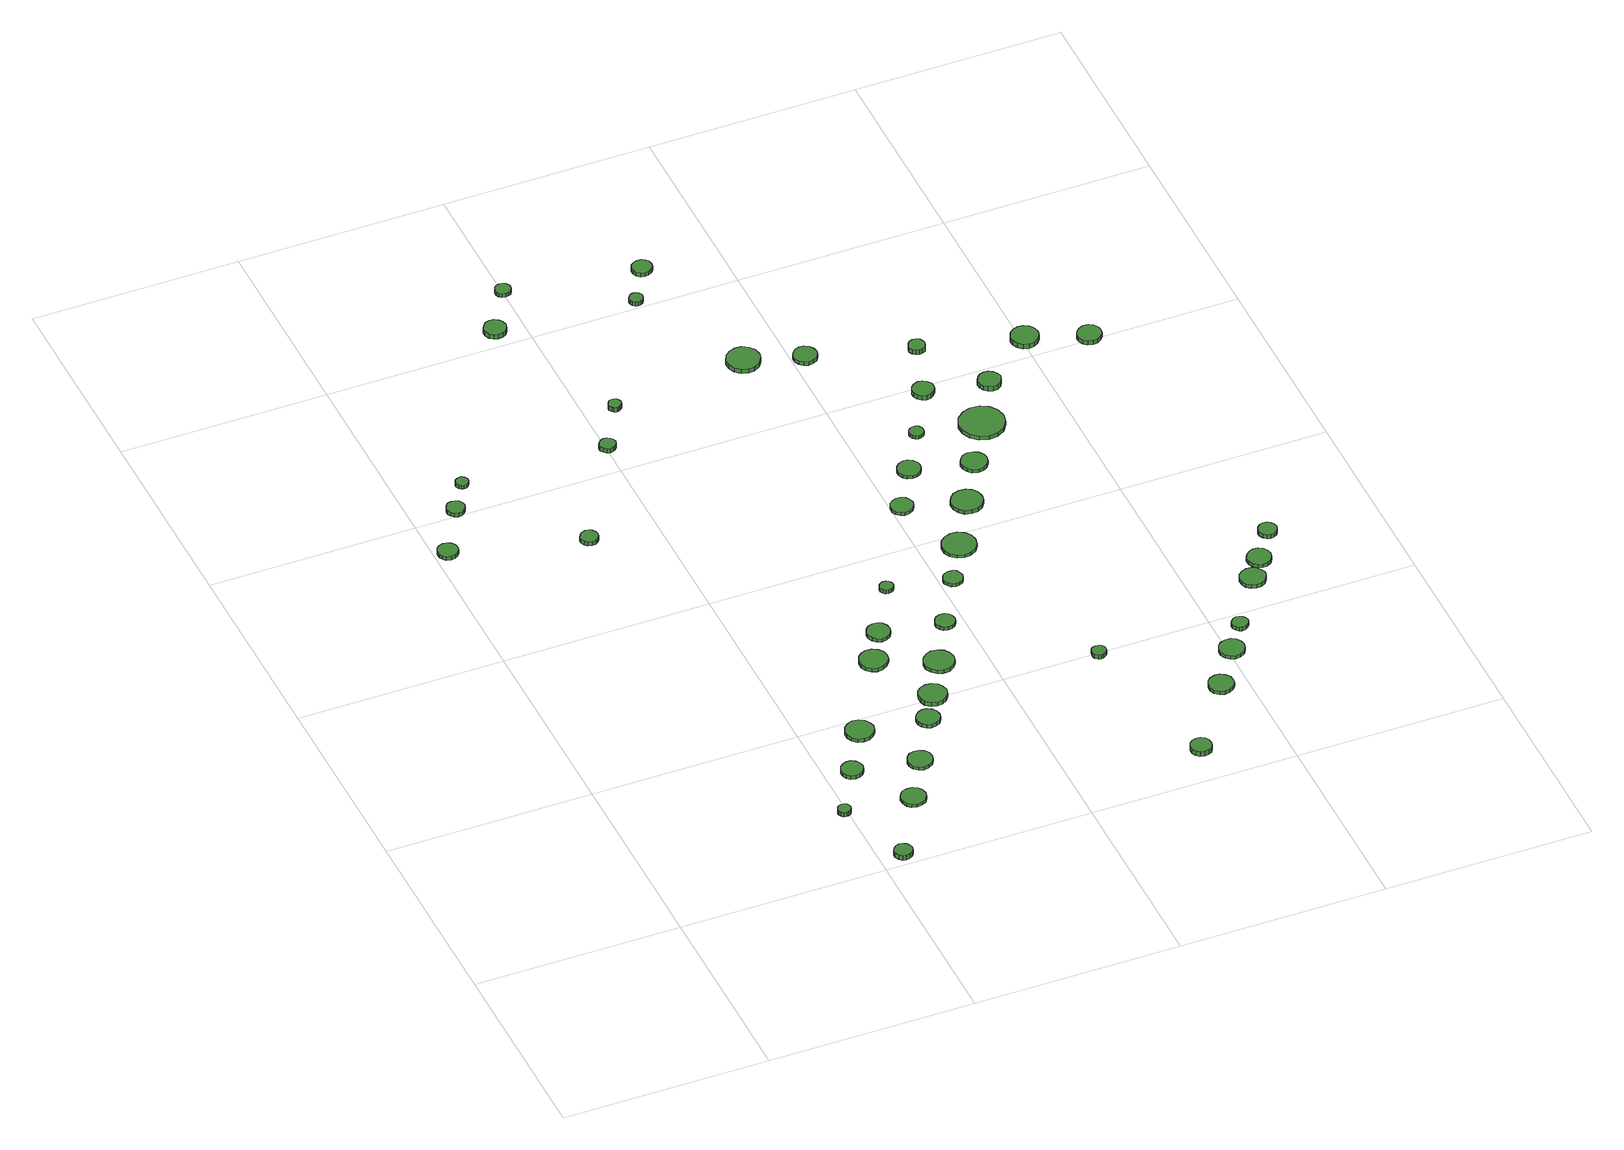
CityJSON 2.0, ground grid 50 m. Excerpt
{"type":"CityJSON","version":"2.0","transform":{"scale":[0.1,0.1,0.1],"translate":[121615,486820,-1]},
"CityObjects":{
"tree1":{"type":"SolitaryVegetationObject","attributes":{"function":"something"},"geometry":[{"type":"MultiSurface","lod":"1","boundaries":[[[0,1,2,3,4,5,6,7,8,9,10,11,12,13,14]],[[15,16,17,18,19,20,21,22,23,24,25,26,27,28,29]],[[0,29,28,1]],[[1,28,27,2]],[[2,27,26,3]],[[3,26,25,4]],[[4,25,24,5]],[[5,24,23,6]],[[6,23,22,7]],[[7,22,21,8]],[[8,21,20,9]],[[9,20,19,10]],[[10,19,18,11]],[[11,18,17,12]],[[12,17,16,13]],[[13,16,15,14]],[[14,15,29,0]]]}]},
"tree2":{"type":"SolitaryVegetationObject","attributes":{"function":"something"},"geometry":[{"type":"MultiSurface","lod":"1","boundaries":[[[30,31,32,33,34,35,36,37,38,39,40,41,42,43,44]],[[45,46,47,48,49,50,51,52,53,54,55,56,57,58,59]],[[30,59,58,31]],[[31,58,57,32]],[[32,57,56,33]],[[33,56,55,34]],[[34,55,54,35]],[[35,54,53,36]],[[36,53,52,37]],[[37,52,51,38]],[[38,51,50,39]],[[39,50,49,40]],[[40,49,48,41]],[[41,48,47,42]],[[42,47,46,43]],[[43,46,45,44]],[[44,45,59,30]]]}]},
"tree3":{"type":"SolitaryVegetationObject","attributes":{"function":"something"},"geometry":[{"type":"MultiSurface","lod":"1","boundaries":[[[60,61,62,63,64,65,66,67,68,69,70,71,72,73,74]],[[75,76,77,78,79,80,81,82,83,84,85,86,87,88,89]],[[60,89,88,61]],[[61,88,87,62]],[[62,87,86,63]],[[63,86,85,64]],[[64,85,84,65]],[[65,84,83,66]],[[66,83,82,67]],[[67,82,81,68]],[[68,81,80,69]],[[69,80,79,70]],[[70,79,78,71]],[[71,78,77,72]],[[72,77,76,73]],[[73,76,75,74]],[[74,75,89,60]]]}]},
"tree4":{"type":"SolitaryVegetationObject","attributes":{"function":"something"},"geometry":[{"type":"MultiSurface","lod":"1","boundaries":[[[90,91,92,93,94,95,96,97,98,99,100,101,102,103,104]],[[105,106,107,108,109,110,111,112,113,114,115,116,117,118,119]],[[90,119,118,91]],[[91,118,117,92]],[[92,117,116,93]],[[93,116,115,94]],[[94,115,114,95]],[[95,114,113,96]],[[96,113,112,97]],[[97,112,111,98]],[[98,111,110,99]],[[99,110,109,100]],[[100,109,108,101]],[[101,108,107,102]],[[102,107,106,103]],[[103,106,105,104]],[[104,105,119,90]]]}]},
"tree5":{"type":"SolitaryVegetationObject","attributes":{"function":"something"},"geometry":[{"type":"MultiSurface","lod":"1","boundaries":[[[120,121,122,123,124,125,126,127,128,129,130,131,132,133,134]],[[135,136,137,138,139,140,141,142,143,144,145,146,147,148,149]],[[120,149,148,121]],[[121,148,147,122]],[[122,147,146,123]],[[123,146,145,124]],[[124,145,144,125]],[[125,144,143,126]],[[126,143,142,127]],[[127,142,141,128]],[[128,141,140,129]],[[129,140,139,130]],[[130,139,138,131]],[[131,138,137,132]],[[132,137,136,133]],[[133,136,135,134]],[[134,135,149,120]]]}]},
"tree6":{"type":"SolitaryVegetationObject","attributes":{"function":"something"},"geometry":[{"type":"MultiSurface","lod":"1","boundaries":[[[150,151,152,153,154,155,156,157,158,159,160,161,162,163,164]],[[165,166,167,168,169,170,171,172,173,174,175,176,177,178,179]],[[150,179,178,151]],[[151,178,177,152]],[[152,177,176,153]],[[153,176,175,154]],[[154,175,174,155]],[[155,174,173,156]],[[156,173,172,157]],[[157,172,171,158]],[[158,171,170,159]],[[159,170,169,160]],[[160,169,168,161]],[[161,168,167,162]],[[162,167,166,163]],[[163,166,165,164]],[[164,165,179,150]]]}]},
"tree7":{"type":"SolitaryVegetationObject","attributes":{"function":"something"},"geometry":[{"type":"MultiSurface","lod":"1","boundaries":[[[180,181,182,183,184,185,186,187,188,189,190,191,192,193,194]],[[195,196,197,198,199,200,201,202,203,204,205,206,207,208,209]],[[180,209,208,181]],[[181,208,207,182]],[[182,207,206,183]],[[183,206,205,184]],[[184,205,204,185]],[[185,204,203,186]],[[186,203,202,187]],[[187,202,201,188]],[[188,201,200,189]],[[189,200,199,190]],[[190,199,198,191]],[[191,198,197,192]],[[192,197,196,193]],[[193,196,195,194]],[[194,195,209,180]]]}]},
"tree8":{"type":"SolitaryVegetationObject","attributes":{"function":"something"},"geometry":[{"type":"MultiSurface","lod":"1","boundaries":[[[210,211,212,213,214,215,216,217,218,219,220,221,222,223,224]],[[225,226,227,228,229,230,231,232,233,234,235,236,237,238,239]],[[210,239,238,211]],[[211,238,237,212]],[[212,237,236,213]],[[213,236,235,214]],[[214,235,234,215]],[[215,234,233,216]],[[216,233,232,217]],[[217,232,231,218]],[[218,231,230,219]],[[219,230,229,220]],[[220,229,228,221]],[[221,228,227,222]],[[222,227,226,223]],[[223,226,225,224]],[[224,225,239,210]]]}]},
"tree9":{"type":"SolitaryVegetationObject","attributes":{"function":"something"},"geometry":[{"type":"MultiSurface","lod":"1","boundaries":[[[240,241,242,243,244,245,246,247,248,249,250,251,252,253,254]],[[255,256,257,258,259,260,261,262,263,264,265,266,267,268,269]],[[240,269,268,241]],[[241,268,267,242]],[[242,267,266,243]],[[243,266,265,244]],[[244,265,264,245]],[[245,264,263,246]],[[246,263,262,247]],[[247,262,261,248]],[[248,261,260,249]],[[249,260,259,250]],[[250,259,258,251]],[[251,258,257,252]],[[252,257,256,253]],[[253,256,255,254]],[[254,255,269,240]]]}]},
"tree10":{"type":"SolitaryVegetationObject","attributes":{"function":"something"},"geometry":[{"type":"MultiSurface","lod":"1","boundaries":[[[270,271,272,273,274,275,276,277,278,279,280,281,282,283,284]],[[285,286,287,288,289,290,291,292,293,294,295,296,297,298,299]],[[270,299,298,271]],[[271,298,297,272]],[[272,297,296,273]],[[273,296,295,274]],[[274,295,294,275]],[[275,294,293,276]],[[276,293,292,277]],[[277,292,291,278]],[[278,291,290,279]],[[279,290,289,280]],[[280,289,288,281]],[[281,288,287,282]],[[282,287,286,283]],[[283,286,285,284]],[[284,285,299,270]]]}]},
"tree11":{"type":"SolitaryVegetationObject","attributes":{"function":"something"},"geometry":[{"type":"MultiSurface","lod":"1","boundaries":[[[300,301,302,303,304,305,306,307,308,309,310,311,312,313,314]],[[315,316,317,318,319,320,321,322,323,324,325,326,327,328,329]],[[300,329,328,301]],[[301,328,327,302]],[[302,327,326,303]],[[303,326,325,304]],[[304,325,324,305]],[[305,324,323,306]],[[306,323,322,307]],[[307,322,321,308]],[[308,321,320,309]],[[309,320,319,310]],[[310,319,318,311]],[[311,318,317,312]],[[312,317,316,313]],[[313,316,315,314]],[[314,315,329,300]]]}]},
"tree12":{"type":"SolitaryVegetationObject","attributes":{"function":"something"},"geometry":[{"type":"MultiSurface","lod":"1","boundaries":[[[330,331,332,333,334,335,336,337,338,339,340,341,342,343,344]],[[345,346,347,348,349,350,351,352,353,354,355,356,357,358,359]],[[330,359,358,331]],[[331,358,357,332]],[[332,357,356,333]],[[333,356,355,334]],[[334,355,354,335]],[[335,354,353,336]],[[336,353,352,337]],[[337,352,351,338]],[[338,351,350,339]],[[339,350,349,340]],[[340,349,348,341]],[[341,348,347,342]],[[342,347,346,343]],[[343,346,345,344]],[[344,345,359,330]]]}]},
"tree13":{"type":"SolitaryVegetationObject","attributes":{"function":"something"},"geometry":[{"type":"MultiSurface","lod":"1","boundaries":[[[360,361,362,363,364,365,366,367,368,369,370,371,372,373,374]],[[375,376,377,378,379,380,381,382,383,384,385,386,387,388,389]],[[360,389,388,361]],[[361,388,387,362]],[[362,387,386,363]],[[363,386,385,364]],[[364,385,384,365]],[[365,384,383,366]],[[366,383,382,367]],[[367,382,381,368]],[[368,381,380,369]],[[369,380,379,370]],[[370,379,378,371]],[[371,378,377,372]],[[372,377,376,373]],[[373,376,375,374]],[[374,375,389,360]]]}]},
"tree14":{"type":"SolitaryVegetationObject","attributes":{"function":"something"},"geometry":[{"type":"MultiSurface","lod":"1","boundaries":[[[390,391,392,393,394,395,396,397,398,399,400,401,402,403,404]],[[405,406,407,408,409,410,411,412,413,414,415,416,417,418,419]],[[390,419,418,391]],[[391,418,417,392]],[[392,417,416,393]],[[393,416,415,394]],[[394,415,414,395]],[[395,414,413,396]],[[396,413,412,397]],[[397,412,411,398]],[[398,411,410,399]],[[399,410,409,400]],[[400,409,408,401]],[[401,408,407,402]],[[402,407,406,403]],[[403,406,405,404]],[[404,405,419,390]]]}]},
"tree15":{"type":"SolitaryVegetationObject","attributes":{"function":"something"},"geometry":[{"type":"MultiSurface","lod":"1","boundaries":[[[420,421,422,423,424,425,426,427,428,429,430,431,432,433,434]],[[435,436,437,438,439,440,441,442,443,444,445,446,447,448,449]],[[420,449,448,421]],[[421,448,447,422]],[[422,447,446,423]],[[423,446,445,424]],[[424,445,444,425]],[[425,444,443,426]],[[426,443,442,427]],[[427,442,441,428]],[[428,441,440,429]],[[429,440,439,430]],[[430,439,438,431]],[[431,438,437,432]],[[432,437,436,433]],[[433,436,435,434]],[[434,435,449,420]]]}]},
"tree16":{"type":"SolitaryVegetationObject","attributes":{"function":"something"},"geometry":[{"type":"MultiSurface","lod":"1","boundaries":[[[450,451,452,453,454,455,456,457,458,459,460,461,462,463,464]],[[465,466,467,468,469,470,471,472,473,474,475,476,477,478,479]],[[450,479,478,451]],[[451,478,477,452]],[[452,477,476,453]],[[453,476,475,454]],[[454,475,474,455]],[[455,474,473,456]],[[456,473,472,457]],[[457,472,471,458]],[[458,471,470,459]],[[459,470,469,460]],[[460,469,468,461]],[[461,468,467,462]],[[462,467,466,463]],[[463,466,465,464]],[[464,465,479,450]]]}]},
"tree17":{"type":"SolitaryVegetationObject","attributes":{"function":"something"},"geometry":[{"type":"MultiSurface","lod":"1","boundaries":[[[480,481,482,483,484,485,486,487,488,489,490,491,492,493,494]],[[495,496,497,498,499,500,501,502,503,504,505,506,507,508,509]],[[480,509,508,481]],[[481,508,507,482]],[[482,507,506,483]],[[483,506,505,484]],[[484,505,504,485]],[[485,504,503,486]],[[486,503,502,487]],[[487,502,501,488]],[[488,501,500,489]],[[489,500,499,490]],[[490,499,498,491]],[[491,498,497,492]],[[492,497,496,493]],[[493,496,495,494]],[[494,495,509,480]]]}]},
"tree18":{"type":"SolitaryVegetationObject","attributes":{"function":"something"},"geometry":[{"type":"MultiSurface","lod":"1","boundaries":[[[510,511,512,513,514,515,516,517,518,519,520,521,522,523,524]],[[525,526,527,528,529,530,531,532,533,534,535,536,537,538,539]],[[510,539,538,511]],[[511,538,537,512]],[[512,537,536,513]],[[513,536,535,514]],[[514,535,534,515]],[[515,534,533,516]],[[516,533,532,517]],[[517,532,531,518]],[[518,531,530,519]],[[519,530,529,520]],[[520,529,528,521]],[[521,528,527,522]],[[522,527,526,523]],[[523,526,525,524]],[[524,525,539,510]]]}]},
"tree19":{"type":"SolitaryVegetationObject","attributes":{"function":"something"},"geometry":[{"type":"MultiSurface","lod":"1","boundaries":[[[540,541,542,543,544,545,546,547,548,549,550,551,552,553,554]],[[555,556,557,558,559,560,561,562,563,564,565,566,567,568,569]],[[540,569,568,541]],[[541,568,567,542]],[[542,567,566,543]],[[543,566,565,544]],[[544,565,564,545]],[[545,564,563,546]],[[546,563,562,547]],[[547,562,561,548]],[[548,561,560,549]],[[549,560,559,550]],[[550,559,558,551]],[[551,558,557,552]],[[552,557,556,553]],[[553,556,555,554]],[[554,555,569,540]]]}]},
"tree20":{"type":"SolitaryVegetationObject","attributes":{"function":"something"},"geometry":[{"type":"MultiSurface","lod":"1","boundaries":[[[570,571,572,573,574,575,576,577,578,579,580,581,582,583,584]],[[585,586,587,588,589,590,591,592,593,594,595,596,597,598,599]],[[570,599,598,571]],[[571,598,597,572]],[[572,597,596,573]],[[573,596,595,574]],[[574,595,594,575]],[[575,594,593,576]],[[576,593,592,577]],[[577,592,591,578]],[[578,591,590,579]],[[579,590,589,580]],[[580,589,588,581]],[[581,588,587,582]],[[582,587,586,583]],[[583,586,585,584]],[[584,585,599,570]]]}]},
"tree21":{"type":"SolitaryVegetationObject","attributes":{"function":"something"},"geometry":[{"type":"MultiSurface","lod":"1","boundaries":[[[600,601,602,603,604,605,606,607,608,609,610,611,612,613,614]],[[615,616,617,618,619,620,621,622,623,624,625,626,627,628,629]],[[600,629,628,601]],[[601,628,627,602]],[[602,627,626,603]],[[603,626,625,604]],[[604,625,624,605]],[[605,624,623,606]],[[606,623,622,607]],[[607,622,621,608]],[[608,621,620,609]],[[609,620,619,610]],[[610,619,618,611]],[[611,618,617,612]],[[612,617,616,613]],[[613,616,615,614]],[[614,615,629,600]]]}]},
"tree22":{"type":"SolitaryVegetationObject","attributes":{"function":"something"},"geometry":[{"type":"MultiSurface","lod":"1","boundaries":[[[630,631,632,633,634,635,636,637,638,639,640,641,642,643,644]],[[645,646,647,648,649,650,651,652,653,654,655,656,657,658,659]],[[630,659,658,631]],[[631,658,657,632]],[[632,657,656,633]],[[633,656,655,634]],[[634,655,654,635]],[[635,654,653,636]],[[636,653,652,637]],[[637,652,651,638]],[[638,651,650,639]],[[639,650,649,640]],[[640,649,648,641]],[[641,648,647,642]],[[642,647,646,643]],[[643,646,645,644]],[[644,645,659,630]]]}]},
"tree23":{"type":"SolitaryVegetationObject","attributes":{"function":"something"},"geometry":[{"type":"MultiSurface","lod":"1","boundaries":[[[660,661,662,663,664,665,666,667,668,669,670,671,672,673,674]],[[675,676,677,678,679,680,681,682,683,684,685,686,687,688,689]],[[660,689,688,661]],[[661,688,687,662]],[[662,687,686,663]],[[663,686,685,664]],[[664,685,684,665]],[[665,684,683,666]],[[666,683,682,667]],[[667,682,681,668]],[[668,681,680,669]],[[669,680,679,670]],[[670,679,678,671]],[[671,678,677,672]],[[672,677,676,673]],[[673,676,675,674]],[[674,675,689,660]]]}]},
"tree24":{"type":"SolitaryVegetationObject","attributes":{"function":"something"},"geometry":[{"type":"MultiSurface","lod":"1","boundaries":[[[690,691,692,693,694,695,696,697,698,699,700,701,702,703,704]],[[705,706,707,708,709,710,711,712,713,714,715,716,717,718,719]],[[690,719,718,691]],[[691,718,717,692]],[[692,717,716,693]],[[693,716,715,694]],[[694,715,714,695]],[[695,714,713,696]],[[696,713,712,697]],[[697,712,711,698]],[[698,711,710,699]],[[699,710,709,700]],[[700,709,708,701]],[[701,708,707,702]],[[702,707,706,703]],[[703,706,705,704]],[[704,705,719,690]]]}]},
"tree25":{"type":"SolitaryVegetationObject","attributes":{"function":"something"},"geometry":[{"type":"MultiSurface","lod":"1","boundaries":[[[720,721,722,723,724,725,726,727,728,729,730,731,732,733,734]],[[735,736,737,738,739,740,741,742,743,744,745,746,747,748,749]],[[720,749,748,721]],[[721,748,747,722]],[[722,747,746,723]],[[723,746,745,724]],[[724,745,744,725]],[[725,744,743,726]],[[726,743,742,727]],[[727,742,741,728]],[[728,741,740,729]],[[729,740,739,730]],[[730,739,738,731]],[[731,738,737,732]],[[732,737,736,733]],[[733,736,735,734]],[[734,735,749,720]]]}]},
"tree26":{"type":"SolitaryVegetationObject","attributes":{"function":"something"},"geometry":[{"type":"MultiSurface","lod":"1","boundaries":[[[750,751,752,753,754,755,756,757,758,759,760,761,762,763,764]],[[765,766,767,768,769,770,771,772,773,774,775,776,777,778,779]],[[750,779,778,751]],[[751,778,777,752]],[[752,777,776,753]],[[753,776,775,754]],[[754,775,774,755]],[[755,774,773,756]],[[756,773,772,757]],[[757,772,771,758]],[[758,771,770,759]],[[759,770,769,760]],[[760,769,768,761]],[[761,768,767,762]],[[762,767,766,763]],[[763,766,765,764]],[[764,765,779,750]]]}]},
"tree27":{"type":"SolitaryVegetationObject","attributes":{"function":"something"},"geometry":[{"type":"MultiSurface","lod":"1","boundaries":[[[780,781,782,783,784,785,786,787,788,789,790,791,792,793,794]],[[795,796,797,798,799,800,801,802,803,804,805,806,807,808,809]],[[780,809,808,781]],[[781,808,807,782]],[[782,807,806,783]],[[783,806,805,784]],[[784,805,804,785]],[[785,804,803,786]],[[786,803,802,787]],[[787,802,801,788]],[[788,801,800,789]],[[789,800,799,790]],[[790,799,798,791]],[[791,798,797,792]],[[792,797,796,793]],[[793,796,795,794]],[[794,795,809,780]]]}]},
"tree28":{"type":"SolitaryVegetationObject","attributes":{"function":"something"},"geometry":[{"type":"MultiSurface","lod":"1","boundaries":[[[810,811,812,813,814,815,816,817,818,819,820,821,822,823,824]],[[825,826,827,828,829,830,831,832,833,834,835,836,837,838,839]],[[810,839,838,811]],[[811,838,837,812]],[[812,837,836,813]],[[813,836,835,814]],[[814,835,834,815]],[[815,834,833,816]],[[816,833,832,817]],[[817,832,831,818]],[[818,831,830,819]],[[819,830,829,820]],[[820,829,828,821]],[[821,828,827,822]],[[822,827,826,823]],[[823,826,825,824]],[[824,825,839,810]]]}]},
"tree29":{"type":"SolitaryVegetationObject","attributes":{"function":"something"},"geometry":[{"type":"MultiSurface","lod":"1","boundaries":[[[840,841,842,843,844,845,846,847,848,849,850,851,852,853,854]],[[855,856,857,858,859,860,861,862,863,864,865,866,867,868,869]],[[840,869,868,841]],[[841,868,867,842]],[[842,867,866,843]],[[843,866,865,844]],[[844,865,864,845]],[[845,864,863,846]],[[846,863,862,847]],[[847,862,861,848]],[[848,861,860,849]],[[849,860,859,850]],[[850,859,858,851]],[[851,858,857,852]],[[852,857,856,853]],[[853,856,855,854]],[[854,855,869,840]]]}]},
"tree30":{"type":"SolitaryVegetationObject","attributes":{"function":"something"},"geometry":[{"type":"MultiSurface","lod":"1","boundaries":[[[870,871,872,873,874,875,876,877,878,879,880,881,882,883,884]],[[885,886,887,888,889,890,891,892,893,894,895,896,897,898,899]],[[870,899,898,871]],[[871,898,897,872]],[[872,897,896,873]],[[873,896,895,874]],[[874,895,894,875]],[[875,894,893,876]],[[876,893,892,877]],[[877,892,891,878]],[[878,891,890,879]],[[879,890,889,880]],[[880,889,888,881]],[[881,888,887,882]],[[882,887,886,883]],[[883,886,885,884]],[[884,885,899,870]]]}]},
"tree31":{"type":"SolitaryVegetationObject","attributes":{"function":"something"},"geometry":[{"type":"MultiSurface","lod":"1","boundaries":[[[900,901,902,903,904,905,906,907,908,909,910,911,912,913,914]],[[915,916,917,918,919,920,921,922,923,924,925,926,927,928,929]],[[900,929,928,901]],[[901,928,927,902]],[[902,927,926,903]],[[903,926,925,904]],[[904,925,924,905]],[[905,924,923,906]],[[906,923,922,907]],[[907,922,921,908]],[[908,921,920,909]],[[909,920,919,910]],[[910,919,918,911]],[[911,918,917,912]],[[912,917,916,913]],[[913,916,915,914]],[[914,915,929,900]]]}]},
"tree32":{"type":"SolitaryVegetationObject","attributes":{"function":"something"},"geometry":[{"type":"MultiSurface","lod":"1","boundaries":[[[930,931,932,933,934,935,936,937,938,939,940,941,942,943,944]],[[945,946,947,948,949,950,951,952,953,954,955,956,957,958,959]],[[930,959,958,931]],[[931,958,957,932]],[[932,957,956,933]],[[933,956,955,934]],[[934,955,954,935]],[[935,954,953,936]],[[936,953,952,937]],[[937,952,951,938]],[[938,951,950,939]],[[939,950,949,940]],[[940,949,948,941]],[[941,948,947,942]],[[942,947,946,943]],[[943,946,945,944]],[[944,945,959,930]]]}]},
"tree33":{"type":"SolitaryVegetationObject","attributes":{"function":"something"},"geometry":[{"type":"MultiSurface","lod":"1","boundaries":[[[960,961,962,963,964,965,966,967,968,969,970,971,972,973,974]],[[975,976,977,978,979,980,981,982,983,984,985,986,987,988,989]],[[960,989,988,961]],[[961,988,987,962]],[[962,987,986,963]],[[963,986,985,964]],[[964,985,984,965]],[[965,984,983,966]],[[966,983,982,967]],[[967,982,981,968]],[[968,981,980,969]],[[969,980,979,970]],[[970,979,978,971]],[[971,978,977,972]],[[972,977,976,973]],[[973,976,975,974]],[[974,975,989,960]]]}]},
"tree34":{"type":"SolitaryVegetationObject","attributes":{"function":"something"},"geometry":[{"type":"MultiSurface","lod":"1","boundaries":[[[990,991,992,993,994,995,996,997,998,999,1000,1001,1002,1003,1004]],[[1005,1006,1007,1008,1009,1010,1011,1012,1013,1014,1015,1016,1017,1018,1019]],[[990,1019,1018,991]],[[991,1018,1017,992]],[[992,1017,1016,993]],[[993,1016,1015,994]],[[994,1015,1014,995]],[[995,1014,1013,996]],[[996,1013,1012,997]],[[997,1012,1011,998]],[[998,1011,1010,999]],[[999,1010,1009,1000]],[[1000,1009,1008,1001]],[[1001,1008,1007,1002]],[[1002,1007,1006,1003]],[[1003,1006,1005,1004]],[[1004,1005,1019,990]]]}]},
"tree35":{"type":"SolitaryVegetationObject","attributes":{"function":"something"},"geometry":[{"type":"MultiSurface","lod":"1","boundaries":[[[1020,1021,1022,1023,1024,1025,1026,1027,1028,1029,1030,1031,1032,1033,1034]],[[1035,1036,1037,1038,1039,1040,1041,1042,1043,1044,1045,1046,1047,1048,1049]],[[1020,1049,1048,1021]],[[1021,1048,1047,1022]],[[1022,1047,1046,1023]],[[1023,1046,1045,1024]],[[1024,1045,1044,1025]],[[1025,1044,1043,1026]],[[1026,1043,1042,1027]],[[1027,1042,1041,1028]],[[1028,1041,1040,1029]],[[1029,1040,1039,1030]],[[1030,1039,1038,1031]],[[1031,1038,1037,1032]],[[1032,1037,1036,1033]],[[1033,1036,1035,1034]],[[1034,1035,1049,1020]]]}]},
"tree36":{"type":"SolitaryVegetationObject","attributes":{"function":"something"},"geometry":[{"type":"MultiSurface","lod":"1","boundaries":[[[1050,1051,1052,1053,1054,1055,1056,1057,1058,1059,1060,1061,1062,1063,1064]],[[1065,1066,1067,1068,1069,1070,1071,1072,1073,1074,1075,1076,1077,1078,1079]],[[1050,1079,1078,1051]],[[1051,1078,1077,1052]],[[1052,1077,1076,1053]],[[1053,1076,1075,1054]],[[1054,1075,1074,1055]],[[1055,1074,1073,1056]],[[1056,1073,1072,1057]],[[1057,1072,1071,1058]],[[1058,1071,1070,1059]],[[1059,1070,1069,1060]],[[1060,1069,1068,1061]],[[1061,1068,1067,1062]],[[1062,1067,1066,1063]],[[1063,1066,1065,1064]],[[1064,1065,1079,1050]]]}]},
"tree37":{"type":"SolitaryVegetationObject","attributes":{"function":"something"},"geometry":[{"type":"MultiSurface","lod":"1","boundaries":[[[1080,1081,1082,1083,1084,1085,1086,1087,1088,1089,1090,1091,1092,1093,1094]],[[1095,1096,1097,1098,1099,1100,1101,1102,1103,1104,1105,1106,1107,1108,1109]],[[1080,1109,1108,1081]],[[1081,1108,1107,1082]],[[1082,1107,1106,1083]],[[1083,1106,1105,1084]],[[1084,1105,1104,1085]],[[1085,1104,1103,1086]],[[1086,1103,1102,1087]],[[1087,1102,1101,1088]],[[1088,1101,1100,1089]],[[1089,1100,1099,1090]],[[1090,1099,1098,1091]],[[1091,1098,1097,1092]],[[1092,1097,1096,1093]],[[1093,1096,1095,1094]],[[1094,1095,1109,1080]]]}]},
"tree38":{"type":"SolitaryVegetationObject","attributes":{"function":"something"},"geometry":[{"type":"MultiSurface","lod":"1","boundaries":[[[1110,1111,1112,1113,1114,1115,1116,1117,1118,1119,1120,1121,1122,1123,1124]],[[1125,1126,1127,1128,1129,1130,1131,1132,1133,1134,1135,1136,1137,1138,1139]],[[1110,1139,1138,1111]],[[1111,1138,1137,1112]],[[1112,1137,1136,1113]],[[1113,1136,1135,1114]],[[1114,1135,1134,1115]],[[1115,1134,1133,1116]],[[1116,1133,1132,1117]],[[1117,1132,1131,1118]],[[1118,1131,1130,1119]],[[1119,1130,1129,1120]],[[1120,1129,1128,1121]],[[1121,1128,1127,1122]],[[1122,1127,1126,1123]],[[1123,1126,1125,1124]],[[1124,1125,1139,1110]]]}]},
"tree39":{"type":"SolitaryVegetationObject","attributes":{"function":"something"},"geometry":[{"type":"MultiSurface","lod":"1","boundaries":[[[1140,1141,1142,1143,1144,1145,1146,1147,1148,1149,1150,1151,1152,1153,1154]],[[1155,1156,1157,1158,1159,1160,1161,1162,1163,1164,1165,1166,1167,1168,1169]],[[1140,1169,1168,1141]],[[1141,1168,1167,1142]],[[1142,1167,1166,1143]],[[1143,1166,1165,1144]],[[1144,1165,1164,1145]],[[1145,1164,1163,1146]],[[1146,1163,1162,1147]],[[1147,1162,1161,1148]],[[1148,1161,1160,1149]],[[1149,1160,1159,1150]],[[1150,1159,1158,1151]],[[1151,1158,1157,1152]],[[1152,1157,1156,1153]],[[1153,1156,1155,1154]],[[1154,1155,1169,1140]]]}]},
"tree40":{"type":"SolitaryVegetationObject","attributes":{"function":"something"},"geometry":[{"type":"MultiSurface","lod":"1","boundaries":[[[1170,1171,1172,1173,1174,1175,1176,1177,1178,1179,1180,1181,1182,1183,1184]],[[1185,1186,1187,1188,1189,1190,1191,1192,1193,1194,1195,1196,1197,1198,1199]],[[1170,1199,1198,1171]],[[1171,1198,1197,1172]],[[1172,1197,1196,1173]],[[1173,1196,1195,1174]],[[1174,1195,1194,1175]],[[1175,1194,1193,1176]],[[1176,1193,1192,1177]],[[1177,1192,1191,1178]],[[1178,1191,1190,1179]],[[1179,1190,1189,1180]],[[1180,1189,1188,1181]],[[1181,1188,1187,1182]],[[1182,1187,1186,1183]],[[1183,1186,1185,1184]],[[1184,1185,1199,1170]]]}]},
"tree41":{"type":"SolitaryVegetationObject","attributes":{"function":"something"},"geometry":[{"type":"MultiSurface","lod":"1","boundaries":[[[1200,1201,1202,1203,1204,1205,1206,1207,1208,1209,1210,1211,1212,1213,1214]],[[1215,1216,1217,1218,1219,1220,1221,1222,1223,1224,1225,1226,1227,1228,1229]],[[1200,1229,1228,1201]],[[1201,1228,1227,1202]],[[1202,1227,1226,1203]],[[1203,1226,1225,1204]],[[1204,1225,1224,1205]],[[1205,1224,1223,1206]],[[1206,1223,1222,1207]],[[1207,1222,1221,1208]],[[1208,1221,1220,1209]],[[1209,1220,1219,1210]],[[1210,1219,1218,1211]],[[1211,1218,1217,1212]],[[1212,1217,1216,1213]],[[1213,1216,1215,1214]],[[1214,1215,1229,1200]]]}]},
"tree42":{"type":"SolitaryVegetationObject","attributes":{"function":"something"},"geometry":[{"type":"MultiSurface","lod":"1","boundaries":[[[1230,1231,1232,1233,1234,1235,1236,1237,1238,1239,1240,1241,1242,1243,1244]],[[1245,1246,1247,1248,1249,1250,1251,1252,1253,1254,1255,1256,1257,1258,1259]],[[1230,1259,1258,1231]],[[1231,1258,1257,1232]],[[1232,1257,1256,1233]],[[1233,1256,1255,1234]],[[1234,1255,1254,1235]],[[1235,1254,1253,1236]],[[1236,1253,1252,1237]],[[1237,1252,1251,1238]],[[1238,1251,1250,1239]],[[1239,1250,1249,1240]],[[1240,1249,1248,1241]],[[1241,1248,1247,1242]],[[1242,1247,1246,1243]],[[1243,1246,1245,1244]],[[1244,1245,1259,1230]]]}]},
"tree43":{"type":"SolitaryVegetationObject","attributes":{"function":"something"},"geometry":[{"type":"MultiSurface","lod":"1","boundaries":[[[1260,1261,1262,1263,1264,1265,1266,1267,1268,1269,1270,1271,1272,1273,1274]],[[1275,1276,1277,1278,1279,1280,1281,1282,1283,1284,1285,1286,1287,1288,1289]],[[1260,1289,1288,1261]],[[1261,1288,1287,1262]],[[1262,1287,1286,1263]],[[1263,1286,1285,1264]],[[1264,1285,1284,1265]],[[1265,1284,1283,1266]],[[1266,1283,1282,1267]],[[1267,1282,1281,1268]],[[1268,1281,1280,1269]],[[1269,1280,1279,1270]],[[1270,1279,1278,1271]],[[1271,1278,1277,1272]],[[1272,1277,1276,1273]],[[1273,1276,1275,1274]],[[1274,1275,1289,1260]]]}]},
"tree44":{"type":"SolitaryVegetationObject","attributes":{"function":"something"},"geometry":[{"type":"MultiSurface","lod":"1","boundaries":[[[1290,1291,1292,1293,1294,1295,1296,1297,1298,1299,1300,1301,1302,1303,1304]],[[1305,1306,1307,1308,1309,1310,1311,1312,1313,1314,1315,1316,1317,1318,1319]],[[1290,1319,1318,1291]],[[1291,1318,1317,1292]],[[1292,1317,1316,1293]],[[1293,1316,1315,1294]],[[1294,1315,1314,1295]],[[1295,1314,1313,1296]],[[1296,1313,1312,1297]],[[1297,1312,1311,1298]],[[1298,1311,1310,1299]],[[1299,1310,1309,1300]],[[1300,1309,1308,1301]],[[1301,1308,1307,1302]],[[1302,1307,1306,1303]],[[1303,1306,1305,1304]],[[1304,1305,1319,1290]]]}]},
"tree45":{"type":"SolitaryVegetationObject","attributes":{"function":"something"},"geometry":[{"type":"MultiSurface","lod":"1","boundaries":[[[1320,1321,1322,1323,1324,1325,1326,1327,1328,1329,1330,1331,1332,1333,1334]],[[1335,1336,1337,1338,1339,1340,1341,1342,1343,1344,1345,1346,1347,1348,1349]],[[1320,1349,1348,1321]],[[1321,1348,1347,1322]],[[1322,1347,1346,1323]],[[1323,1346,1345,1324]],[[1324,1345,1344,1325]],[[1325,1344,1343,1326]],[[1326,1343,1342,1327]],[[1327,1342,1341,1328]],[[1328,1341,1340,1329]],[[1329,1340,1339,1330]],[[1330,1339,1338,1331]],[[1331,1338,1337,1332]],[[1332,1337,1336,1333]],[[1333,1336,1335,1334]],[[1334,1335,1349,1320]]]}]},
"tree46":{"type":"SolitaryVegetationObject","attributes":{"function":"something"},"geometry":[{"type":"MultiSurface","lod":"1","boundaries":[[[1350,1351,1352,1353,1354,1355,1356,1357,1358,1359,1360,1361,1362,1363,1364]],[[1365,1366,1367,1368,1369,1370,1371,1372,1373,1374,1375,1376,1377,1378,1379]],[[1350,1379,1378,1351]],[[1351,1378,1377,1352]],[[1352,1377,1376,1353]],[[1353,1376,1375,1354]],[[1354,1375,1374,1355]],[[1355,1374,1373,1356]],[[1356,1373,1372,1357]],[[1357,1372,1371,1358]],[[1358,1371,1370,1359]],[[1359,1370,1369,1360]],[[1360,1369,1368,1361]],[[1361,1368,1367,1362]],[[1362,1367,1366,1363]],[[1363,1366,1365,1364]],[[1364,1365,1379,1350]]]}]}
},
"vertices":[
[57,1390,16],[55,1400,16],[49,1408,16],[40,1413,16],[30,1414,16],[20,1411,16],[13,1405,16],[9,1395,16],[9,1385,16],[13,1376,16],[20,1369,16],[30,1366,16],[40,1367,16],[49,1372,16],[55,1380,16],[55,1380,6],[49,1372,6],[40,1367,6],[30,1366,6],[20,1369,6],[13,1376,6],[9,1385,6],[9,1395,6],[13,1405,6],[20,1411,6],[30,1414,6],[40,1413,6],[49,1408,6],[55,1400,6],[57,1390,6],
[508,218,19],[506,224,19],[503,229,19],[497,232,19],[491,233,19],[485,231,19],[480,227,19],[477,221,19],[477,215,19],[480,209,19],[485,204,19],[491,202,19],[497,203,19],[503,206,19],[506,211,19],[506,211,7],[503,206,7],[497,203,7],[491,202,7],[485,204,7],[480,209,7],[477,215,7],[477,221,7],[480,227,7],[485,231,7],[491,233,7],[497,232,7],[503,229,7],[506,224,7],[508,218,7],
[128,1518,17],[126,1527,17],[121,1534,17],[113,1538,17],[104,1539,17],[95,1537,17],[89,1531,17],[85,1522,17],[85,1513,17],[89,1505,17],[95,1499,17],[104,1496,17],[113,1497,17],[121,1502,17],[126,1509,17],[126,1509,6],[121,1502,6],[113,1497,6],[104,1496,6],[95,1499,6],[89,1505,6],[85,1513,6],[85,1522,6],[89,1531,6],[95,1537,6],[104,1539,6],[113,1538,6],[121,1534,6],[126,1527,6],[128,1518,6],
[576,28,25],[574,37,25],[569,44,25],[561,49,25],[552,50,25],[544,47,25],[537,41,25],[533,33,25],[533,24,25],[537,15,25],[544,9,25],[552,7,25],[561,8,25],[569,12,25],[574,19,25],[574,19,12],[569,12,12],[561,8,12],[552,7,12],[544,9,12],[537,15,12],[533,24,12],[533,33,12],[537,41,12],[544,47,12],[552,50,12],[561,49,12],[569,44,12],[574,37,12],[576,28,12],
[170,1595,16],[169,1601,16],[165,1606,16],[160,1610,16],[153,1610,16],[148,1608,16],[143,1604,16],[140,1598,16],[140,1592,16],[143,1586,16],[148,1582,16],[153,1580,16],[160,1581,16],[165,1584,16],[169,1589,16],[169,1589,6],[165,1584,6],[160,1581,6],[153,1580,6],[148,1582,6],[143,1586,6],[140,1592,6],[140,1598,6],[143,1604,6],[148,1608,6],[153,1610,6],[160,1610,6],[165,1606,6],[169,1601,6],[170,1595,6],
[590,340,17],[587,350,17],[581,359,17],[571,365,17],[561,366,17],[550,362,17],[542,355,17],[538,345,17],[538,334,17],[542,324,17],[550,317,17],[561,314,17],[571,315,17],[581,320,17],[587,329,17],[587,329,7],[581,320,7],[571,315,7],[561,314,7],[550,317,7],[542,324,7],[538,334,7],[538,345,7],[542,355,7],[550,362,7],[561,366,7],[571,365,7],[581,359,7],[587,350,7],[590,340,7],
[682,199,16],[679,211,16],[672,221,16],[661,227,16],[649,228,16],[637,225,16],[628,216,16],[623,205,16],[623,193,16],[628,181,16],[637,173,16],[649,169,16],[661,171,16],[672,177,16],[679,187,16],[679,187,8],[672,177,8],[661,171,8],[649,169,8],[637,173,8],[628,181,8],[623,193,8],[623,205,8],[628,216,8],[637,225,8],[649,228,8],[661,227,8],[672,221,8],[679,211,8],[682,199,8],
[362,1308,17],[360,1317,17],[355,1324,17],[348,1328,17],[339,1329,17],[330,1326,17],[324,1320,17],[320,1312,17],[320,1304,17],[324,1296,17],[330,1290,17],[339,1287,17],[348,1288,17],[355,1292,17],[360,1299,17],[360,1299,6],[355,1292,6],[348,1288,6],[339,1287,6],[330,1290,6],[324,1296,6],[320,1304,6],[320,1312,6],[324,1320,6],[330,1326,6],[339,1329,6],[348,1328,6],[355,1324,6],[360,1317,6],[362,1308,6],
[666,457,16],[663,471,16],[655,482,16],[643,489,16],[629,491,16],[615,486,16],[605,477,16],[599,464,16],[599,450,16],[605,437,16],[615,428,16],[629,424,16],[643,425,16],[655,432,16],[663,443,16],[663,443,7],[655,432,7],[643,425,7],[629,424,7],[615,428,7],[605,437,7],[599,450,7],[599,464,7],[605,477,7],[615,486,7],[629,491,7],[643,489,7],[655,482,7],[663,471,7],[666,457,7],
[747,312,15],[744,324,15],[737,334,15],[726,340,15],[714,341,15],[702,338,15],[693,329,15],[688,318,15],[688,306,15],[693,294,15],[702,286,15],[714,282,15],[726,284,15],[737,290,15],[744,300,15],[744,300,7],[737,290,7],[726,284,7],[714,282,7],[702,286,7],[693,294,7],[688,306,7],[688,318,7],[693,329,7],[702,338,7],[714,341,7],[726,340,7],[737,334,7],[744,324,7],[747,312,7],
[818,437,16],[816,448,16],[809,458,16],[799,464,16],[787,465,16],[776,461,16],[768,454,16],[763,443,16],[763,431,16],[768,421,16],[776,413,16],[787,409,16],[799,411,16],[809,416,16],[816,426,16],[816,426,6],[809,416,6],[799,411,6],[787,409,6],[776,413,6],[768,421,6],[763,431,6],[763,443,6],[768,454,6],[776,461,6],[787,465,6],[799,464,6],[809,458,6],[816,448,6],[818,437,6],
[791,669,16],[788,683,16],[779,694,16],[767,701,16],[753,702,16],[740,698,16],[730,689,16],[724,676,16],[724,662,16],[730,649,16],[740,640,16],[753,635,16],[767,637,16],[779,644,16],[788,655,16],[788,655,6],[779,644,6],[767,637,6],[753,635,6],[740,640,6],[730,649,6],[724,662,6],[724,676,6],[730,689,6],[740,698,6],[753,702,6],[767,701,6],[779,694,6],[788,683,6],[791,669,6],
[524,1584,18],[522,1592,18],[517,1598,18],[510,1602,18],[502,1603,18],[495,1601,18],[489,1595,18],[485,1588,18],[485,1580,18],[489,1573,18],[495,1567,18],[502,1565,18],[510,1566,18],[517,1570,18],[522,1576,18],[522,1576,6],[517,1570,6],[510,1566,6],[502,1565,6],[495,1567,6],[489,1573,6],[485,1580,6],[485,1588,6],[489,1595,6],[495,1601,6],[502,1603,6],[510,1602,6],[517,1598,6],[522,1592,6],[524,1584,6],
[865,507,17],[862,521,17],[854,532,17],[842,539,17],[828,540,17],[815,536,17],[804,527,17],[799,514,17],[799,500,17],[804,487,17],[815,478,17],[828,474,17],[842,475,17],[854,482,17],[862,493,17],[862,493,6],[854,482,6],[842,475,6],[828,474,6],[815,478,6],[804,487,6],[799,500,6],[799,514,6],[804,527,6],[815,536,6],[828,540,6],[842,539,6],[854,532,6],[862,521,6],[865,507,6],
[833,753,16],[831,764,16],[824,774,16],[814,779,16],[802,781,16],[791,777,16],[783,769,16],[778,759,16],[778,747,16],[783,737,16],[791,729,16],[802,725,16],[814,727,16],[824,732,16],[831,742,16],[831,742,7],[824,732,7],[814,727,7],[802,725,7],[791,729,7],[783,737,7],[778,747,7],[778,759,7],[783,769,7],[791,777,7],[802,781,7],[814,779,7],[824,774,7],[831,764,7],[833,753,7],
[458,2051,19],[455,2061,19],[449,2070,19],[439,2076,19],[428,2077,19],[418,2074,19],[410,2066,19],[405,2056,19],[405,2045,19],[410,2035,19],[418,2028,19],[428,2025,19],[439,2026,19],[449,2031,19],[455,2040,19],[455,2040,6],[449,2031,6],[439,2026,6],[428,2025,6],[418,2028,6],[410,2035,6],[405,2045,6],[405,2056,6],[410,2066,6],[418,2074,6],[428,2077,6],[439,2076,6],[449,2070,6],[455,2061,6],[458,2051,6],
[926,608,15],[923,623,15],[914,635,15],[901,642,15],[886,644,15],[872,639,15],[861,629,15],[855,615,15],[855,600,15],[861,587,15],[872,577,15],[886,572,15],[901,573,15],[914,581,15],[923,593,15],[923,593,6],[914,581,6],[901,573,6],[886,572,6],[872,577,6],[861,587,6],[855,600,6],[855,615,6],[861,629,6],[872,639,6],[886,644,6],[901,642,6],[914,635,6],[923,623,6],[926,608,6],
[587,1698,24],[585,1704,24],[581,1710,24],[576,1713,24],[570,1714,24],[563,1712,24],[559,1707,24],[556,1701,24],[556,1695,24],[559,1689,24],[563,1685,24],[570,1683,24],[576,1684,24],[581,1687,24],[585,1692,24],[585,1692,11],[581,1687,11],[576,1684,11],[570,1683,11],[563,1685,11],[559,1689,11],[556,1695,11],[556,1701,11],[559,1707,11],[563,1712,11],[570,1714,11],[576,1713,11],[581,1710,11],[585,1704,11],[587,1698,11],
[899,888,17],[898,895,17],[894,900,17],[888,904,17],[881,904,17],[875,902,17],[870,898,17],[867,892,17],[867,885,17],[870,879,17],[875,874,17],[881,872,17],[888,873,17],[894,876,17],[898,882,17],[898,882,7],[894,876,7],[888,873,7],[881,872,7],[875,874,7],[870,879,7],[867,885,7],[867,892,7],[870,898,7],[875,902,7],[881,904,7],[888,904,7],[894,900,7],[898,895,7],[899,888,7],
[520,2169,16],[519,2177,16],[514,2183,16],[507,2187,16],[500,2188,16],[492,2185,16],[486,2180,16],[483,2173,16],[483,2165,16],[486,2158,16],[492,2153,16],[500,2151,16],[507,2152,16],[514,2155,16],[519,2162,16],[519,2162,6],[514,2155,6],[507,2152,6],[500,2151,6],[492,2153,6],[486,2158,6],[483,2165,6],[483,2173,6],[486,2180,6],[492,2185,6],[500,2188,6],[507,2187,6],[514,2183,6],[519,2177,6],[520,2169,6],
[980,728,16],[978,737,16],[972,745,16],[964,750,16],[954,751,16],[944,748,16],[937,741,16],[933,732,16],[933,723,16],[937,714,16],[944,707,16],[954,704,16],[964,705,16],[972,710,16],[978,718,16],[978,718,7],[972,710,7],[964,705,7],[954,704,7],[944,707,7],[937,714,7],[933,723,7],[933,732,7],[937,741,7],[944,748,7],[954,751,7],[964,750,7],[972,745,7],[978,737,7],[980,728,7],
[1055,858,15],[1053,868,15],[1048,876,15],[1039,880,15],[1030,881,15],[1020,878,15],[1013,872,15],[1009,863,15],[1009,854,15],[1013,845,15],[1020,838,15],[1030,835,15],[1039,836,15],[1048,841,15],[1053,849,15],[1053,849,7],[1048,841,7],[1039,836,7],[1030,835,7],[1020,838,7],[1013,845,7],[1009,854,7],[1009,863,7],[1013,872,7],[1020,878,7],[1030,881,7],[1039,880,7],[1048,876,7],[1053,868,7],[1055,858,7],
[1335,102,21],[1333,112,21],[1327,121,21],[1318,126,21],[1308,127,21],[1298,124,21],[1290,117,21],[1286,107,21],[1286,97,21],[1290,87,21],[1298,80,21],[1308,77,21],[1318,78,21],[1327,83,21],[1333,92,21],[1333,92,8],[1327,83,8],[1318,78,8],[1308,77,8],[1298,80,8],[1290,87,8],[1286,97,8],[1286,107,8],[1290,117,8],[1298,124,8],[1308,127,8],[1318,126,8],[1327,121,8],[1333,112,8],[1335,102,8],
[1052,1131,16],[1049,1142,16],[1043,1151,16],[1033,1156,16],[1022,1158,16],[1012,1154,16],[1003,1147,16],[999,1137,16],[999,1125,16],[1003,1115,16],[1012,1108,16],[1022,1104,16],[1033,1106,16],[1043,1111,16],[1049,1120,16],[1049,1120,8],[1043,1111,8],[1033,1106,8],[1022,1104,8],[1012,1108,8],[1003,1115,8],[999,1125,8],[999,1137,8],[1003,1147,8],[1012,1154,8],[1022,1158,8],[1033,1156,8],[1043,1151,8],[1049,1142,8],[1052,1131,8],
[776,2017,22],[775,2024,22],[771,2029,22],[765,2033,22],[758,2034,22],[752,2031,22],[747,2027,22],[744,2021,22],[744,2014,22],[747,2008,22],[752,2003,22],[758,2001,22],[765,2002,22],[771,2005,22],[775,2011,22],[775,2011,10],[771,2005,10],[765,2002,10],[758,2001,10],[752,2003,10],[747,2008,10],[744,2014,10],[744,2021,10],[747,2027,10],[752,2031,10],[758,2034,10],[765,2033,10],[771,2029,10],[775,2024,10],[776,2017,10],
[1246,492,21],[1245,499,21],[1240,505,21],[1234,508,21],[1227,509,21],[1221,507,21],[1215,502,21],[1213,496,21],[1213,489,21],[1215,482,21],[1221,477,21],[1227,475,21],[1234,476,21],[1240,480,21],[1245,485,21],[1245,485,9],[1240,480,9],[1234,476,9],[1227,475,9],[1221,477,9],[1215,482,9],[1213,489,9],[1213,496,9],[1215,502,9],[1221,507,9],[1227,509,9],[1234,508,9],[1240,505,9],[1245,499,9],[1246,492,9],
[1130,959,15],[1127,976,15],[1117,989,15],[1102,998,15],[1086,999,15],[1070,994,15],[1057,983,15],[1050,968,15],[1050,951,15],[1057,935,15],[1070,924,15],[1086,919,15],[1102,921,15],[1117,929,15],[1127,943,15],[1127,943,7],[1117,929,7],[1102,921,7],[1086,919,7],[1070,924,7],[1057,935,7],[1050,951,7],[1050,968,7],[1057,983,7],[1070,994,7],[1086,999,7],[1102,998,7],[1117,989,7],[1127,976,7],[1130,959,7],
[939,1735,18],[935,1751,18],[925,1764,18],[911,1773,18],[895,1774,18],[879,1769,18],[867,1758,18],[860,1743,18],[860,1727,18],[867,1712,18],[879,1701,18],[895,1696,18],[911,1697,18],[925,1706,18],[935,1719,18],[935,1719,6],[925,1706,6],[911,1697,6],[895,1696,6],[879,1701,6],[867,1712,6],[860,1727,6],[860,1743,6],[867,1758,6],[879,1769,6],[895,1774,6],[911,1773,6],[925,1764,6],[935,1751,6],[939,1735,6],
[840,2116,17],[838,2126,17],[832,2134,17],[824,2138,17],[814,2139,17],[805,2136,17],[797,2130,17],[793,2121,17],[793,2111,17],[797,2102,17],[805,2096,17],[814,2093,17],[824,2094,17],[832,2099,17],[838,2106,17],[838,2106,6],[832,2099,6],[824,2094,6],[814,2093,6],[805,2096,6],[797,2102,6],[793,2111,6],[793,2121,6],[797,2130,6],[805,2136,6],[814,2139,6],[824,2138,6],[832,2134,6],[838,2126,6],[840,2116,6],
[1118,1243,15],[1116,1254,15],[1109,1264,15],[1099,1270,15],[1088,1271,15],[1076,1267,15],[1068,1259,15],[1063,1249,15],[1063,1237,15],[1068,1226,15],[1076,1219,15],[1088,1215,15],[1099,1216,15],[1109,1222,15],[1116,1232,15],[1116,1232,7],[1109,1222,7],[1099,1216,7],[1088,1215,7],[1076,1219,7],[1068,1226,7],[1063,1237,7],[1063,1249,7],[1068,1259,7],[1076,1267,7],[1088,1271,7],[1099,1270,7],[1109,1264,7],[1116,1254,7],[1118,1243,7],
[1202,1089,17],[1199,1104,17],[1190,1117,17],[1177,1124,17],[1161,1126,17],[1146,1121,17],[1135,1111,17],[1128,1097,17],[1128,1081,17],[1135,1067,17],[1146,1056,17],[1161,1052,17],[1177,1053,17],[1190,1061,17],[1199,1074,17],[1199,1074,7],[1190,1061,7],[1177,1053,7],[1161,1052,7],[1146,1056,7],[1135,1067,7],[1128,1081,7],[1128,1097,7],[1135,1111,7],[1146,1121,7],[1161,1126,7],[1177,1124,7],[1190,1117,7],[1199,1104,7],[1202,1089,7],
[1468,287,15],[1466,299,15],[1458,309,15],[1447,316,15],[1435,317,15],[1423,313,15],[1414,305,15],[1409,293,15],[1409,281,15],[1414,269,15],[1423,261,15],[1435,257,15],[1447,258,15],[1458,265,15],[1466,275,15],[1466,275,6],[1458,265,6],[1447,258,6],[1435,257,6],[1423,261,6],[1414,269,6],[1409,281,6],[1409,293,6],[1414,305,6],[1423,313,6],[1435,317,6],[1447,316,6],[1458,309,6],[1466,299,6],[1468,287,6],
[1060,1695,16],[1058,1706,16],[1051,1716,16],[1041,1722,16],[1029,1723,16],[1018,1719,16],[1010,1711,16],[1005,1701,16],[1005,1689,16],[1010,1679,16],[1018,1671,16],[1029,1667,16],[1041,1669,16],[1051,1674,16],[1058,1684,16],[1058,1684,6],[1051,1674,6],[1041,1669,6],[1029,1667,6],[1018,1671,6],[1010,1679,6],[1005,1689,6],[1005,1701,6],[1010,1711,6],[1018,1719,6],[1029,1723,6],[1041,1722,6],[1051,1716,6],[1058,1706,6],[1060,1695,6],
[1173,1354,15],[1172,1361,15],[1168,1367,15],[1161,1370,15],[1154,1371,15],[1147,1369,15],[1142,1364,15],[1139,1357,15],[1139,1350,15],[1142,1343,15],[1147,1339,15],[1154,1336,15],[1161,1337,15],[1168,1341,15],[1172,1347,15],[1172,1347,6],[1168,1341,6],[1161,1337,6],[1154,1336,6],[1147,1339,6],[1142,1343,6],[1139,1350,6],[1139,1357,6],[1142,1364,6],[1147,1369,6],[1154,1371,6],[1161,1370,6],[1168,1367,6],[1172,1361,6],[1173,1354,6],
[1265,1209,15],[1263,1221,15],[1255,1232,15],[1244,1238,15],[1231,1240,15],[1218,1236,15],[1209,1227,15],[1203,1215,15],[1203,1202,15],[1209,1190,15],[1218,1181,15],[1231,1177,15],[1244,1179,15],[1255,1185,15],[1263,1196,15],[1263,1196,6],[1255,1185,6],[1244,1179,6],[1231,1177,6],[1218,1181,6],[1209,1190,6],[1203,1202,6],[1203,1215,6],[1209,1227,6],[1218,1236,6],[1231,1240,6],[1244,1238,6],[1255,1232,6],[1263,1221,6],[1265,1209,6],
[1539,390,15],[1536,402,15],[1529,413,15],[1518,419,15],[1505,420,15],[1493,416,15],[1484,408,15],[1479,396,15],[1479,384,15],[1484,372,15],[1493,364,15],[1505,360,15],[1518,361,15],[1529,367,15],[1536,378,15],[1536,378,6],[1529,367,6],[1518,361,6],[1505,360,6],[1493,364,6],[1484,372,6],[1479,384,6],[1479,396,6],[1484,408,6],[1493,416,6],[1505,420,6],[1518,419,6],[1529,413,6],[1536,402,6],[1539,390,6],
[1252,1479,19],[1250,1489,19],[1243,1498,19],[1234,1503,19],[1224,1505,19],[1213,1501,19],[1205,1494,19],[1201,1484,19],[1201,1474,19],[1205,1464,19],[1213,1457,19],[1224,1453,19],[1234,1455,19],[1243,1460,19],[1250,1469,19],[1250,1469,6],[1243,1460,6],[1234,1455,6],[1224,1453,6],[1213,1457,6],[1205,1464,6],[1201,1474,6],[1201,1484,6],[1205,1494,6],[1213,1501,6],[1224,1505,6],[1234,1503,6],[1243,1498,6],[1250,1489,6],[1252,1479,6],
[1579,462,17],[1577,470,17],[1572,476,17],[1565,480,17],[1557,481,17],[1550,479,17],[1544,473,17],[1540,466,17],[1540,458,17],[1544,451,17],[1550,445,17],[1557,443,17],[1565,444,17],[1572,448,17],[1577,454,17],[1577,454,6],[1572,448,6],[1565,444,6],[1557,443,6],[1550,445,6],[1544,451,6],[1540,458,6],[1540,466,6],[1544,473,6],[1550,479,6],[1557,481,6],[1565,480,6],[1572,476,6],[1577,470,6],[1579,462,6],
[1357,1326,16],[1352,1348,16],[1339,1366,16],[1320,1377,16],[1298,1379,16],[1277,1372,16],[1260,1358,16],[1251,1337,16],[1251,1315,16],[1260,1295,16],[1277,1280,16],[1298,1273,16],[1320,1275,16],[1339,1286,16],[1352,1304,16],[1352,1304,6],[1339,1286,6],[1320,1275,6],[1298,1273,6],[1277,1280,6],[1260,1295,6],[1251,1315,6],[1251,1337,6],[1260,1358,6],[1277,1372,6],[1298,1379,6],[1320,1377,6],[1339,1366,6],[1352,1348,6],[1357,1326,6],
[1291,1620,22],[1289,1628,22],[1285,1635,22],[1277,1639,22],[1269,1640,22],[1262,1637,22],[1256,1632,22],[1252,1624,22],[1252,1616,22],[1256,1609,22],[1262,1603,22],[1269,1601,22],[1277,1601,22],[1285,1605,22],[1289,1612,22],[1289,1612,9],[1285,1605,9],[1277,1601,9],[1269,1601,9],[1262,1603,9],[1256,1609,9],[1252,1616,9],[1252,1624,9],[1256,1632,9],[1262,1637,9],[1269,1640,9],[1277,1639,9],[1285,1635,9],[1289,1628,9],[1291,1620,9],
[1402,1449,20],[1399,1460,20],[1393,1469,20],[1383,1475,20],[1372,1476,20],[1361,1473,20],[1353,1465,20],[1348,1455,20],[1348,1443,20],[1353,1433,20],[1361,1426,20],[1372,1422,20],[1383,1423,20],[1393,1429,20],[1399,1438,20],[1399,1438,7],[1393,1429,7],[1383,1423,7],[1372,1422,7],[1361,1426,7],[1353,1433,7],[1348,1443,7],[1348,1455,7],[1353,1465,7],[1361,1473,7],[1372,1476,7],[1383,1475,7],[1393,1469,7],[1399,1460,7],[1402,1449,7],
[1679,596,16],[1676,608,16],[1668,619,16],[1657,625,16],[1645,626,16],[1633,622,16],[1623,614,16],[1618,602,16],[1618,590,16],[1623,578,16],[1633,570,16],[1645,566,16],[1657,567,16],[1668,573,16],[1676,584,16],[1676,584,6],[1668,573,6],[1657,567,6],[1645,566,6],[1633,570,6],[1623,578,6],[1618,590,6],[1618,602,6],[1623,614,6],[1633,622,6],[1645,626,6],[1657,625,6],[1668,619,6],[1676,608,6],[1679,596,6],
[1717,654,16],[1714,665,16],[1707,675,16],[1697,681,16],[1685,682,16],[1674,678,16],[1665,670,16],[1660,660,16],[1660,648,16],[1665,637,16],[1674,629,16],[1685,625,16],[1697,626,16],[1707,632,16],[1714,642,16],[1714,642,6],[1707,632,6],[1697,626,6],[1685,625,6],[1674,629,6],[1665,637,6],[1660,648,6],[1660,660,6],[1665,670,6],[1674,678,6],[1685,682,6],[1697,681,6],[1707,675,6],[1714,665,6],[1717,654,6],
[1765,733,17],[1763,742,17],[1758,750,17],[1750,755,17],[1741,755,17],[1732,753,17],[1725,746,17],[1721,738,17],[1721,729,17],[1725,720,17],[1732,714,17],[1741,711,17],[1750,712,17],[1758,717,17],[1763,724,17],[1763,724,6],[1758,717,6],[1750,712,6],[1741,711,6],[1732,714,6],[1725,720,6],[1721,729,6],[1721,738,6],[1725,746,6],[1732,753,6],[1741,755,6],[1750,755,6],[1758,750,6],[1763,742,6],[1765,733,6],
[1540,1558,19],[1537,1572,19],[1529,1583,19],[1517,1590,19],[1504,1591,19],[1491,1587,19],[1481,1578,19],[1475,1565,19],[1475,1552,19],[1481,1539,19],[1491,1530,19],[1504,1526,19],[1517,1527,19],[1529,1534,19],[1537,1545,19],[1537,1545,6],[1529,1534,6],[1517,1527,6],[1504,1526,6],[1491,1530,6],[1481,1539,6],[1475,1552,6],[1475,1565,6],[1481,1578,6],[1491,1587,6],[1504,1591,6],[1517,1590,6],[1529,1583,6],[1537,1572,6],[1540,1558,6],
[1672,1511,17],[1670,1522,17],[1663,1532,17],[1653,1538,17],[1641,1539,17],[1630,1535,17],[1621,1527,17],[1616,1517,17],[1616,1505,17],[1621,1494,17],[1630,1486,17],[1641,1483,17],[1653,1484,17],[1663,1490,17],[1670,1499,17],[1670,1499,5],[1663,1490,5],[1653,1484,5],[1641,1483,5],[1630,1486,5],[1621,1494,5],[1616,1505,5],[1616,1517,5],[1621,1527,5],[1630,1535,5],[1641,1539,5],[1653,1538,5],[1663,1532,5],[1670,1522,5],[1672,1511,5]
]}
